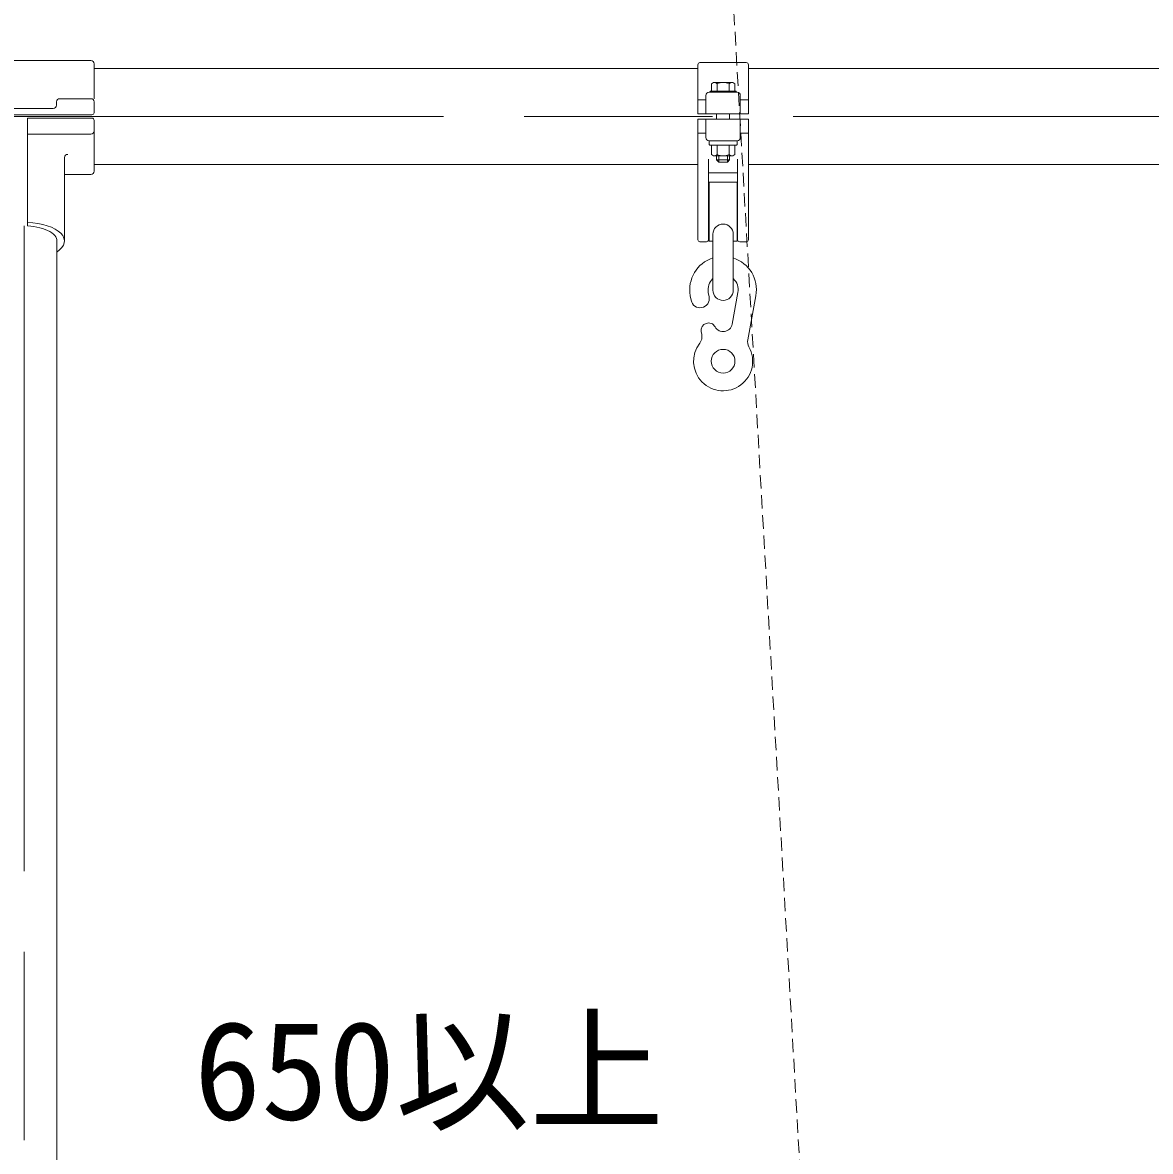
# Model space of a CAD drawing. Units: millimetres at full size, sheet at 1:50; details may follow other scales. Extents: x 750 to 20250, y 750 to 14100.
# Drawn here: x 6020 to 7069, y 4546 to 5596 of the extents above; entities that cross this region are included whole.
import ezdxf
from ezdxf.enums import TextEntityAlignment as Align

# ---------------------------------------------------------------- set-up
doc = ezdxf.new("R2010")
doc.units = ezdxf.units.MM
doc.header["$LTSCALE"] = 50
doc.linetypes.add('CHAIN', pattern=[18.5, 12, -1.5, 3.5, -1.5])
doc.linetypes.add('USER1', pattern=[0.375, 0.25, -0.125])
for name, color, linetype, lineweight in [('D-BMK', 2, 'CHAIN', 13), ('D-STR', 1, 'Continuous', 13), ('D-STR-DIM\u3000寸法線、寸法値', 7, 'Continuous', 13), ('D-STR-HIDDEN', 1, 'Continuous', 25)]:
    doc.layers.add(name, color=color, linetype=linetype, lineweight=lineweight)
doc.styles.add('ＭＳ ゴシック', font='')
doc.styles.get('ＭＳ ゴシック').set_extended_font_data('MS Gothic')

msp = doc.modelspace()

# ---------------------------------------------------------------- linework, layer by layer
at = {"layer": 'D-BMK'}
for p, q in [((3036.95, 5508.39), (9006.91, 5508.39)), ((6021.93, 5406.68), (6021.93, 2958.39))]:
    msp.add_line(p, q, dxfattribs=at)
at = {"layer": 'D-STR'}
for p, q in [((6083.93, 5560.39), (5959.93, 5560.39)), ((6086.93, 5557.39), (6086.93, 5524.89)), ((6648.43, 5552.94), (6086.93, 5552.94)), ((6648.43, 5556.44), (6648.43, 5510.94)), ((6693.43, 5558.44), (6650.43, 5558.44)), ((6695.43, 5510.94), (6695.43, 5556.44)), ((6695.43, 5552.94), (7248.43, 5552.94)), ((6658.93, 5530.94), (6684.93, 5530.94)), ((6659.88, 5531.94), (6659.88, 5530.94)), ((6683.98, 5531.94), (6659.88, 5531.94)), ((6662.93, 5539.94), (6660.98, 5538.82)), ((6660.98, 5538.82), (6660.98, 5531.94)), ((6680.93, 5539.94), (6662.93, 5539.94)), ((6666.44, 5531.94), (6666.44, 5538.82)), ((6677.41, 5538.82), (6677.41, 5531.94)), ((6682.88, 5538.82), (6680.93, 5539.94)), ((6682.88, 5531.94), (6682.88, 5538.82)), ((6683.98, 5531.94), (6683.98, 5530.94)), ((6051.93, 5518.89), (6051.93, 5521.89)), ((6083.93, 5524.89), (6054.93, 5524.89)), ((6086.93, 5521.89), (6086.93, 5511.89)), ((6655.93, 5523.94), (6648.43, 5523.94)), ((6655.93, 5510.94), (6655.93, 5527.94)), ((6687.93, 5510.94), (6687.93, 5527.94)), ((6687.93, 5523.94), (6695.43, 5523.94)), ((5958.93, 5509.89), (6084.93, 5509.89)), ((6048.93, 5515.89), (5994.93, 5515.89)), ((6648.43, 5510.94), (6695.43, 5510.94)), ((6665.93, 5505.84), (6665.93, 5510.94)), ((6677.93, 5510.94), (6677.93, 5505.84)), ((6084.93, 5506.89), (6024.93, 5506.89)), ((6024.93, 5406.61), (6024.93, 5506.89)), ((6086.93, 5457.39), (6086.93, 5504.89)), ((6648.43, 5505.84), (6648.43, 5393.84)), ((6695.43, 5505.84), (6648.43, 5505.84)), ((6655.93, 5505.84), (6655.93, 5488.84)), ((6687.93, 5488.84), (6687.93, 5505.84)), ((6695.43, 5393.84), (6695.43, 5505.84)), ((6024.93, 5491.89), (6083.93, 5491.89)), ((6655.93, 5492.84), (6648.43, 5492.84)), ((6687.93, 5492.84), (6695.43, 5492.84)), ((6658.93, 5485.84), (6684.93, 5485.84)), ((6658.93, 5485.34), (6659.43, 5485.84)), ((6658.93, 5485.34), (6658.93, 5482.34)), ((6659.43, 5481.84), (6658.93, 5482.34)), ((6684.43, 5481.84), (6659.43, 5481.84)), ((6660.98, 5472.97), (6660.98, 5481.84)), ((6666.44, 5481.84), (6666.44, 5472.97)), ((6677.41, 5472.97), (6677.41, 5481.84)), ((6682.88, 5481.84), (6682.88, 5472.97)), ((6684.93, 5485.34), (6684.43, 5485.84)), ((6684.93, 5482.34), (6684.43, 5481.84)), ((6684.93, 5485.34), (6684.93, 5482.34)), ((6059.43, 5470.15), (6059.43, 5392.6)), ((6658.43, 5393.84), (6658.43, 5468.72)), ((6662.93, 5471.84), (6660.98, 5472.97)), ((6680.93, 5471.84), (6662.93, 5471.84)), ((6665.93, 5471.84), (6665.93, 5467.94)), ((6665.93, 5467.94), (6667.93, 5465.94)), ((6665.93, 5467.94), (6677.93, 5467.94)), ((6667.93, 5471.84), (6667.93, 5465.94)), ((6675.93, 5465.94), (6675.93, 5471.84)), ((6675.93, 5465.94), (6677.93, 5467.94)), ((6677.93, 5467.94), (6677.93, 5471.84)), ((6682.88, 5472.97), (6680.93, 5471.84)), ((6685.43, 5468.72), (6685.43, 5393.84)), ((6086.93, 5463.84), (6648.43, 5463.84)), ((6667.93, 5465.94), (6675.93, 5465.94)), ((7248.43, 5463.84), (6695.43, 5463.84)), ((6083.93, 5454.39), (6059.43, 5454.39)), ((6658.43, 5455.84), (6685.43, 5455.84)), ((6658.93, 5447.34), (6658.93, 5392.34)), ((6684.93, 5447.34), (6658.93, 5447.34)), ((6684.93, 5392.34), (6684.93, 5447.34)), ((6052.18, 5394.4), (6052.18, 2958.39)), ((6662.43, 5346.84), (6662.43, 5398.85)), ((6681.43, 5398.85), (6681.43, 5346.84)), ((6650.43, 5391.84), (6656.43, 5391.84)), ((6658.93, 5392.34), (6662.43, 5392.34)), ((6681.43, 5392.34), (6684.93, 5392.34)), ((6687.43, 5391.84), (6693.43, 5391.84)), ((6642.22, 5337.48), (6641.44, 5341.74)), ((6658.94, 5340.56), (6658.16, 5344.81)), ((6680.28, 5315.3), (6685.7, 5344.81)), ((6694.9, 5300.81), (6702.42, 5341.74)), ((6652.14, 5305.64), (6651.64, 5308.34))]:
    msp.add_line(p, q, dxfattribs=at)
msp.add_circle((6671.93, 5280.84), 11, dxfattribs=at)
for centre, radius, start, end in [((6083.93, 5557.39), 3, 0, 90), ((6650.43, 5556.44), 2, 90, 180), ((6693.43, 5556.44), 2, 0, 90), ((6658.93, 5527.94), 3, 90, 180), ((6662.94, 5533.94), 6, 54.32692, 90), ((6671.93, 5526.02), 13.92, 66.80152, 113.19848), ((6680.91, 5533.94), 6, 90, 125.67308), ((6684.93, 5527.94), 3, 0, 90), ((6054.93, 5521.89), 3, 90, 180), ((6083.93, 5521.89), 3, 0, 90), ((6048.93, 5518.89), 3, 270, 0), ((6084.93, 5511.89), 2, 270, 0), ((6084.93, 5504.89), 2, 0, 90), ((6083.93, 5494.89), 3, 270, 0), ((6658.93, 5488.84), 3, 180, 270), ((6684.93, 5488.84), 3, 270, 0), ((6062.43, 5470.15), 3, 90, 180), ((6662.94, 5477.84), 6, 270, 305.67308), ((6671.93, 5485.77), 13.92, 246.80152, 293.19848), ((6680.91, 5477.84), 6, 234.32692, 270), ((6083.93, 5457.39), 3, 270, 0), ((6671.93, 5398.85), 9.5, 0, 180), ((6650.43, 5393.84), 2, 180, 270), ((6656.43, 5393.84), 2, 270, 0), ((6687.43, 5393.84), 2, 180, 270), ((6693.43, 5393.84), 2, 270, 0), ((6671.93, 5347.34), 31, 107.84552, 190.40734), ((6671.93, 5347.34), 31, 349.59266, 72.15448), ((6671.93, 5347.34), 14, 132.73211, 190.40734), ((6671.93, 5347.34), 14, 349.59266, 47.26789), ((6671.93, 5346.84), 9.5, 180, 0), ((6650.58, 5339.02), 8.5, 190.40734, 10.40734), ((6658.39, 5309.58), 6.87, 28.16907, 190.40734), ((6671.93, 5316.83), 8.49, 208.16907, 349.59266), ((6642.3, 5303.83), 10, 322.19121, 10.40734), ((6704.74, 5299), 10, 169.59266, 208.96957), ((6671.93, 5280.84), 27.5, 142.19121, 28.96957)]:
    msp.add_arc(centre, radius, start, end, dxfattribs=at)
for major_axis, start_param, end_param in [((-37.5, 0), 2.5092864, 4.6323034), ((30.5, 0), 6.1550608, 7.7554617)]:
    msp.add_ellipse((6021.93, 5392.6), major_axis=major_axis, ratio=0.461749, start_param=start_param, end_param=end_param, dxfattribs=at)
at = {"layer": 'D-STR-HIDDEN', "color": 2, "linetype": 'USER1', "lineweight": 13}
msp.add_line((6778.93, 3908.39), (6671.93, 5780.84), dxfattribs=at)

# ---------------------------------------------------------------- texts
at = {"layer": 'D-STR-DIM\u3000寸法線、寸法値', "style": 'ＭＳ ゴシック'}
msp.add_text('650以上', height=91.64, dxfattribs=at).set_placement((6398.41, 4621.62), align=Align.MIDDLE_CENTER)

doc.saveas('drawing.dxf')
